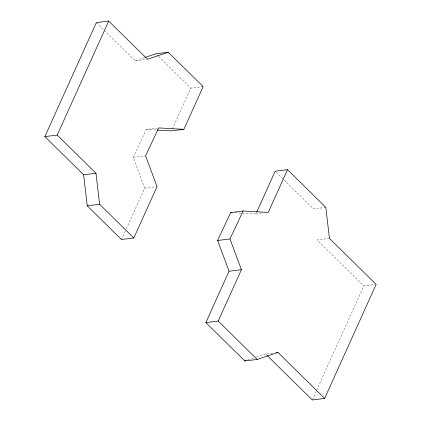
<?xml version="1.0" encoding="UTF-8"?>
<svg xmlns="http://www.w3.org/2000/svg" width="421" height="421" viewBox="0 0 421 421"><rect width="100%" height="100%" fill="white"/><g stroke="black" fill="none" stroke-linecap="round" stroke-linejoin="round"><path stroke-width="0.32" stroke-dasharray="2.1 1.58" d="M121.469 239.507L125.248 231.14M126.326 228.75L144.666 188.134L133.241 157.391L146.329 129.452L157.391 128.089M172.31 129.063L190.797 88.126L203.154 86.6M235.228 212.789L255.889 213.931L256.426 212.747M312.298 399.95L316.339 390.993M316.608 390.399L363.786 285.917L374.843 284.554M104.287 30.396L135.12 60.761L144.287 57.672M247.88 359.934L253.989 357.876M256.431 357.055L265.598 353.972L273.408 353.003M135.12 60.761L146.829 59.314M133.241 157.391L145.603 155.865M144.666 188.134L156.375 186.687M255.889 213.931L262.394 213.131M325.833 207.395L313.471 208.921L276.113 172.131M329.448 238.412L317.087 239.938L363.786 285.917M146.329 129.452L156.659 130.026M156.833 54.683L158.228 56.056M158.691 56.514L190.797 88.126M96.346 22.576L103.819 29.938M265.598 353.972L266.535 354.887"/><path stroke-width="0.63" d="M183.866 129.321L158.691 127.926L145.603 155.865L157.028 186.603L133.831 237.976L121.469 239.507L87.252 205.806L83.632 174.789L44.858 136.609L96.346 22.576L108.702 21.05L147.482 59.235L168.258 52.241L203.154 86.6L183.866 129.321L171.505 130.847L157.307 130.057M44.858 136.609L57.214 135.083L108.702 21.05M324.654 398.424L277.96 352.445L257.178 359.439L244.822 360.965L205.853 322.591L229.05 271.219L217.625 240.48L230.713 212.542L243.07 211.016L268.245 212.405L287.538 169.684L325.833 207.395L329.448 238.412L376.142 284.391L324.654 398.424L312.298 399.95L267.003 355.35M256.694 212.152L275.176 171.215L287.538 169.684M205.853 322.591L218.21 321.065L241.407 269.693L229.982 238.954L243.07 211.016M144.898 57.467L155.902 53.767L168.258 52.241M244.822 360.965L246.043 360.55M83.632 174.789L95.993 173.263L99.609 204.28L133.831 237.976M87.252 205.806L99.609 204.28M217.625 240.48L229.982 238.954M229.05 271.219L241.407 269.693M276.008 352.682L277.96 352.445M230.713 212.542L232.003 212.61M57.214 135.083L95.993 173.263M218.21 321.065L257.178 359.439"/></g></svg>
